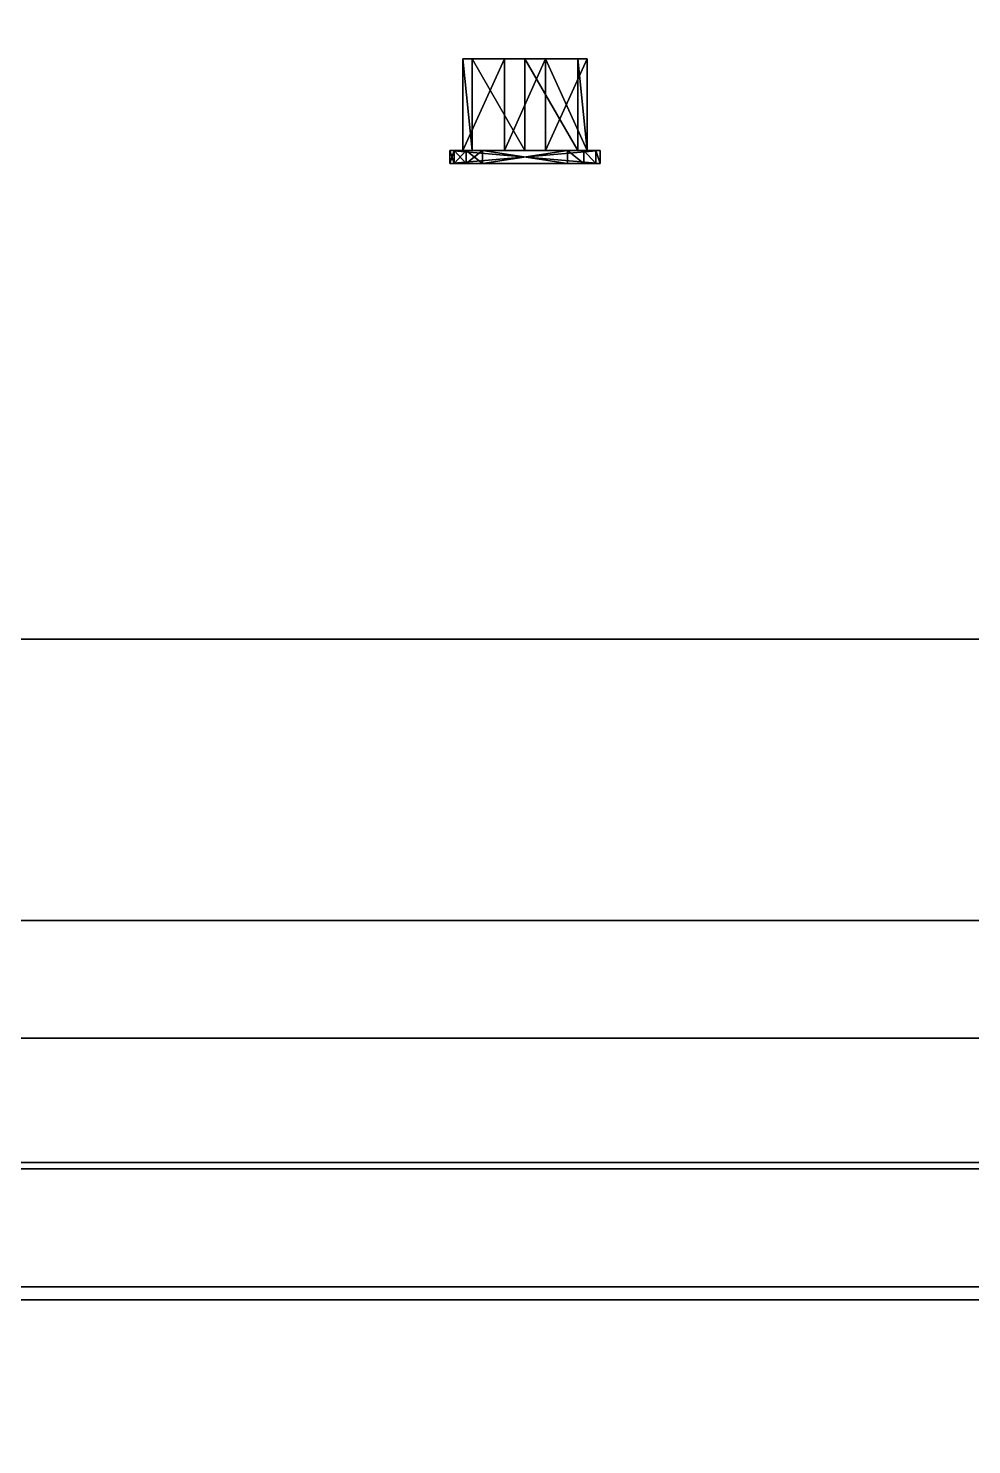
# Model space of a CAD drawing. Extents: x 0 to 2825, y -3457 to 0.
# Drawn here: x 2355.6 to 2499.8, y -2474.1 to -2257.7 of the extents above; entities that cross this region are included whole.
import ezdxf

# ---------------------------------------------------------------- set-up
doc = ezdxf.new("R2010")
doc.units = 0
for name, color, linetype in [('LAYER0', 7, 'CONTINUOUS'), ('LAYER1', 7, 'CONTINUOUS'), ('LAYER326', 7, 'CONTINUOUS'), ('LAYER330', 7, 'CONTINUOUS'), ('LAYER332', 7, 'CONTINUOUS'), ('LAYER334', 7, 'CONTINUOUS'), ('LAYER343', 7, 'CONTINUOUS'), ('LAYER348', 7, 'CONTINUOUS'), ('LAYER357', 7, 'CONTINUOUS'), ('LAYER36', 253, 'CONTINUOUS'), ('LAYER362', 7, 'CONTINUOUS'), ('LAYER371', 7, 'CONTINUOUS'), ('LAYER380', 253, 'CONTINUOUS'), ('LAYER383', 253, 'CONTINUOUS')]:
    doc.layers.add(name, color=color, linetype=linetype)

msp = doc.modelspace()

# ---------------------------------------------------------------- linework, layer by layer
at = {"layer": 'LAYER0', "invisible_edges": 1}
for points in [[(2825, 0), (0, -3457), (0, 0), (2825, 0)], [(2825, -3457, 5), (0, 0, 5), (0, -3457, 5), (2825, -3457, 5)], [(0, 0, 5), (2825, -3457, 5), (2825, 0, 5), (0, 0, 5)], [(0, -3457), (2825, 0), (2825, -3457), (0, -3457)]]:
    msp.add_3dface(points, dxfattribs=at)
at = {"layer": 'LAYER326', "invisible_edges": 1}
for points in [[(2627, -2132, 85), (2213, -2432, 85), (2213, -2132, 85), (2627, -2132, 85)], [(2213, -2432, 85), (2627, -2132, 85), (2627, -2432, 85), (2213, -2432, 85)], [(2627, -2432, 103), (2213, -2132, 103), (2213, -2432, 103), (2627, -2432, 103)], [(2213, -2132, 103), (2627, -2432, 103), (2627, -2132, 103), (2213, -2132, 103)], [(2627, -2432, 103), (2213, -2432, 85), (2627, -2432, 85), (2627, -2432, 103)], [(2213, -2432, 85), (2627, -2432, 103), (2213, -2432, 103), (2213, -2432, 85)]]:
    msp.add_3dface(points, dxfattribs=at)
at = {"layer": 'LAYER330', "invisible_edges": 1}
for points in [[(2213, -2394, 5), (2627, -2394, 85), (2627, -2394, 5), (2213, -2394, 5)], [(2627, -2394, 85), (2213, -2394, 5), (2213, -2394, 85), (2627, -2394, 85)], [(2213, -2412, 85), (2627, -2394, 85), (2213, -2394, 85), (2213, -2412, 85)], [(2627, -2394, 85), (2213, -2412, 85), (2627, -2412, 85), (2627, -2394, 85)], [(2627, -2412, 5), (2213, -2394, 5), (2627, -2394, 5), (2627, -2412, 5)], [(2213, -2394, 5), (2627, -2412, 5), (2213, -2412, 5), (2213, -2394, 5)], [(2213, -2412, 85), (2627, -2412, 5), (2627, -2412, 85), (2213, -2412, 85)], [(2627, -2412, 5), (2213, -2412, 85), (2213, -2412, 5), (2627, -2412, 5)]]:
    msp.add_3dface(points, dxfattribs=at)
at = {"layer": 'LAYER332', "invisible_edges": 1}
for points in [[(2627, -2351, 816.5), (2213, -2431, 816.5), (2213, -2351, 816.5), (2627, -2351, 816.5)], [(2213, -2431, 816.5), (2627, -2351, 816.5), (2627, -2431, 816.5), (2213, -2431, 816.5)], [(2213, -2351, 834.5), (2627, -2351, 816.5), (2213, -2351, 816.5), (2213, -2351, 834.5)], [(2627, -2351, 816.5), (2213, -2351, 834.5), (2627, -2351, 834.5), (2627, -2351, 816.5)], [(2627, -2431, 834.5), (2213, -2351, 834.5), (2213, -2431, 834.5), (2627, -2431, 834.5)], [(2213, -2351, 834.5), (2627, -2431, 834.5), (2627, -2351, 834.5), (2213, -2351, 834.5)], [(2627, -2431, 834.5), (2213, -2431, 816.5), (2627, -2431, 816.5), (2627, -2431, 834.5)], [(2213, -2431, 816.5), (2627, -2431, 834.5), (2213, -2431, 834.5), (2213, -2431, 816.5)]]:
    msp.add_3dface(points, dxfattribs=at)
at = {"layer": 'LAYER334', "invisible_edges": 1}
for points in [[(2213, -2156.6, 268), (2627, -2412, 268), (2627, -2156.6, 268), (2213, -2156.6, 268)], [(2627, -2412, 268), (2213, -2156.6, 268), (2213, -2412, 268), (2627, -2412, 268)], [(2213, -2412, 250), (2627, -2156.6, 250), (2627, -2412, 250), (2213, -2412, 250)], [(2627, -2156.6, 250), (2213, -2412, 250), (2213, -2156.6, 250), (2627, -2156.6, 250)], [(2213, -2412, 250), (2627, -2412, 268), (2213, -2412, 268), (2213, -2412, 250)], [(2627, -2412, 268), (2213, -2412, 250), (2627, -2412, 250), (2627, -2412, 268)]]:
    msp.add_3dface(points, dxfattribs=at)
at = {"layer": 'LAYER343'}
for points in [[(2421.982, -2262.3, 272.5686), (2431.5, -2262.3, 266), (2423.417, -2262.3, 263.613), (2421.982, -2262.3, 272.5686)], [(2431.5, -2262.3, 272.5), (2431.5, -2262.3, 266), (2421.982, -2262.3, 272.5686), (2431.5, -2262.3, 272.5)], [(2428.377, -2262.3, 279), (2431.5, -2262.3, 272.5), (2421.982, -2262.3, 272.5686), (2428.377, -2262.3, 279)], [(2423.417, -2276.3, 263.613), (2421.982, -2262.3, 272.5686), (2423.417, -2262.3, 263.613), (2423.417, -2276.3, 263.613)], [(2421.982, -2276.3, 272.5686), (2421.982, -2262.3, 272.5686), (2423.417, -2276.3, 263.613), (2421.982, -2276.3, 272.5686)], [(2421.982, -2276.3, 272.5686), (2428.377, -2262.3, 279), (2421.982, -2262.3, 272.5686), (2421.982, -2276.3, 272.5686)], [(2428.377, -2276.3, 279), (2428.377, -2262.3, 279), (2421.982, -2276.3, 272.5686), (2428.377, -2276.3, 279)], [(2421.982, -2276.3, 272.5686), (2428.377, -2262.3, 279), (2428.377, -2276.3, 279), (2421.982, -2276.3, 272.5686)], [(2421.982, -2262.3, 272.5686), (2428.377, -2262.3, 279), (2421.982, -2276.3, 272.5686), (2421.982, -2262.3, 272.5686)], [(2423.417, -2276.3, 263.613), (2421.982, -2262.3, 272.5686), (2421.982, -2276.3, 272.5686), (2423.417, -2276.3, 263.613)], [(2423.417, -2262.3, 263.613), (2421.982, -2262.3, 272.5686), (2423.417, -2276.3, 263.613), (2423.417, -2262.3, 263.613)], [(2421.982, -2262.3, 272.5686), (2423.417, -2262.3, 263.613), (2431.5, -2262.3, 272.5), (2421.982, -2262.3, 272.5686)], [(2431.5, -2262.3, 279), (2421.982, -2262.3, 272.5686), (2431.5, -2262.3, 272.5), (2431.5, -2262.3, 279)], [(2428.377, -2262.3, 279), (2421.982, -2262.3, 272.5686), (2431.5, -2262.3, 279), (2428.377, -2262.3, 279)], [(2423.417, -2262.3, 263.613), (2431.5, -2262.3, 266), (2431.5, -2262.3, 259.5), (2423.417, -2262.3, 263.613)], [(2431.5, -2276.3, 259.5), (2423.417, -2262.3, 263.613), (2431.5, -2262.3, 259.5), (2431.5, -2276.3, 259.5)], [(2423.417, -2276.3, 263.613), (2423.417, -2262.3, 263.613), (2431.5, -2276.3, 259.5), (2423.417, -2276.3, 263.613)], [(2431.5, -2276.3, 259.5), (2423.417, -2262.3, 263.613), (2423.417, -2276.3, 263.613), (2431.5, -2276.3, 259.5)], [(2431.5, -2262.3, 259.5), (2423.417, -2262.3, 263.613), (2431.5, -2276.3, 259.5), (2431.5, -2262.3, 259.5)], [(2423.417, -2262.3, 263.613), (2431.5, -2262.3, 259.5), (2431.5, -2262.3, 266), (2423.417, -2262.3, 263.613)], [(2431.5, -2262.3, 272.5), (2423.417, -2262.3, 263.613), (2431.5, -2262.3, 266), (2431.5, -2262.3, 272.5)], [(2434.623, -2262.3, 279), (2428.377, -2276.3, 279), (2434.623, -2276.3, 279), (2434.623, -2262.3, 279)], [(2428.377, -2262.3, 279), (2428.377, -2276.3, 279), (2434.623, -2262.3, 279), (2428.377, -2262.3, 279)], [(2431.5, -2262.3, 279), (2431.5, -2262.3, 272.5), (2428.377, -2262.3, 279), (2431.5, -2262.3, 279)], [(2428.377, -2276.3, 279), (2434.623, -2262.3, 279), (2434.623, -2276.3, 279), (2428.377, -2276.3, 279)], [(2428.377, -2262.3, 279), (2434.623, -2262.3, 279), (2428.377, -2276.3, 279), (2428.377, -2262.3, 279)], [(2431.5, -2262.3, 266), (2439.583, -2262.3, 263.613), (2431.5, -2262.3, 259.5), (2431.5, -2262.3, 266)], [(2431.5, -2262.3, 279), (2441.018, -2262.3, 272.5686), (2431.5, -2262.3, 272.5), (2431.5, -2262.3, 279)], [(2434.623, -2262.3, 279), (2441.018, -2262.3, 272.5686), (2431.5, -2262.3, 279), (2434.623, -2262.3, 279)], [(2431.5, -2262.3, 259.5), (2439.583, -2276.3, 263.613), (2431.5, -2276.3, 259.5), (2431.5, -2262.3, 259.5)], [(2439.583, -2262.3, 263.613), (2439.583, -2276.3, 263.613), (2431.5, -2262.3, 259.5), (2439.583, -2262.3, 263.613)], [(2431.5, -2262.3, 272.5), (2439.583, -2262.3, 263.613), (2431.5, -2262.3, 266), (2431.5, -2262.3, 272.5)], [(2441.018, -2262.3, 272.5686), (2439.583, -2262.3, 263.613), (2431.5, -2262.3, 272.5), (2441.018, -2262.3, 272.5686)], [(2439.583, -2276.3, 263.613), (2431.5, -2262.3, 259.5), (2431.5, -2276.3, 259.5), (2439.583, -2276.3, 263.613)], [(2439.583, -2262.3, 263.613), (2431.5, -2262.3, 259.5), (2439.583, -2276.3, 263.613), (2439.583, -2262.3, 263.613)], [(2439.583, -2262.3, 263.613), (2431.5, -2262.3, 259.5), (2431.5, -2262.3, 266), (2439.583, -2262.3, 263.613)], [(2431.5, -2262.3, 272.5), (2439.583, -2262.3, 263.613), (2431.5, -2262.3, 266), (2431.5, -2262.3, 272.5)], [(2441.018, -2262.3, 272.5686), (2439.583, -2262.3, 263.613), (2431.5, -2262.3, 272.5), (2441.018, -2262.3, 272.5686)], [(2431.5, -2262.3, 279), (2441.018, -2262.3, 272.5686), (2431.5, -2262.3, 272.5), (2431.5, -2262.3, 279)], [(2434.623, -2262.3, 279), (2441.018, -2262.3, 272.5686), (2431.5, -2262.3, 279), (2434.623, -2262.3, 279)], [(2441.018, -2276.3, 272.5686), (2434.623, -2262.3, 279), (2434.623, -2276.3, 279), (2441.018, -2276.3, 272.5686)], [(2441.018, -2262.3, 272.5686), (2434.623, -2262.3, 279), (2441.018, -2276.3, 272.5686), (2441.018, -2262.3, 272.5686)], [(2434.623, -2276.3, 279), (2441.018, -2262.3, 272.5686), (2441.018, -2276.3, 272.5686), (2434.623, -2276.3, 279)], [(2434.623, -2262.3, 279), (2441.018, -2262.3, 272.5686), (2434.623, -2276.3, 279), (2434.623, -2262.3, 279)], [(2439.583, -2262.3, 263.613), (2441.018, -2276.3, 272.5686), (2439.583, -2276.3, 263.613), (2439.583, -2262.3, 263.613)], [(2441.018, -2262.3, 272.5686), (2441.018, -2276.3, 272.5686), (2439.583, -2262.3, 263.613), (2441.018, -2262.3, 272.5686)], [(2441.018, -2276.3, 272.5686), (2439.583, -2262.3, 263.613), (2439.583, -2276.3, 263.613), (2441.018, -2276.3, 272.5686)], [(2441.018, -2262.3, 272.5686), (2439.583, -2262.3, 263.613), (2441.018, -2276.3, 272.5686), (2441.018, -2262.3, 272.5686)], [(2420, -2276.3, 279), (2443, -2276.3, 263), (2443, -2276.3, 279), (2420, -2276.3, 279)], [(2420, -2276.3, 263), (2443, -2276.3, 263), (2420, -2276.3, 279), (2420, -2276.3, 263)], [(2420, -2276.3, 263), (2420, -2278.29, 279), (2420, -2278.29, 263), (2420, -2276.3, 263)], [(2420, -2276.3, 279), (2420, -2278.29, 279), (2420, -2276.3, 263), (2420, -2276.3, 279)], [(2443, -2278.29, 279), (2420, -2276.3, 279), (2420, -2278.29, 279), (2443, -2278.29, 279)], [(2443, -2276.3, 279), (2420, -2276.3, 279), (2443, -2278.29, 279), (2443, -2276.3, 279)], [(2420, -2278.29, 279), (2420, -2276.3, 263), (2420, -2278.29, 263), (2420, -2278.29, 279)], [(2420, -2276.3, 279), (2420, -2276.3, 263), (2420, -2278.29, 279), (2420, -2276.3, 279)], [(2420.67, -2278.29, 260.5), (2420, -2276.3, 263), (2420.67, -2276.3, 260.5), (2420.67, -2278.29, 260.5)], [(2420, -2278.29, 263), (2420, -2276.3, 263), (2420.67, -2278.29, 260.5), (2420, -2278.29, 263)], [(2420, -2278.29, 279), (2443, -2276.3, 279), (2443, -2278.29, 279), (2420, -2278.29, 279)], [(2420, -2276.3, 279), (2443, -2276.3, 279), (2420, -2278.29, 279), (2420, -2276.3, 279)], [(2420, -2276.3, 263), (2443, -2276.3, 279), (2443, -2276.3, 263), (2420, -2276.3, 263)], [(2420, -2276.3, 279), (2443, -2276.3, 279), (2420, -2276.3, 263), (2420, -2276.3, 279)], [(2420, -2276.3, 263), (2443, -2276.3, 263), (2420.67, -2276.3, 260.5), (2420, -2276.3, 263)], [(2442.33, -2276.3, 260.5), (2420, -2276.3, 263), (2443, -2276.3, 263), (2442.33, -2276.3, 260.5)], [(2420.67, -2276.3, 260.5), (2420, -2276.3, 263), (2442.33, -2276.3, 260.5), (2420.67, -2276.3, 260.5)], [(2420, -2278.29, 263), (2420.67, -2276.3, 260.5), (2420.67, -2278.29, 260.5), (2420, -2278.29, 263)], [(2420, -2276.3, 263), (2420.67, -2276.3, 260.5), (2420, -2278.29, 263), (2420, -2276.3, 263)], [(2422.5, -2278.29, 258.6699), (2420.67, -2276.3, 260.5), (2422.5, -2276.3, 258.6699), (2422.5, -2278.29, 258.6699)], [(2420.67, -2278.29, 260.5), (2420.67, -2276.3, 260.5), (2422.5, -2278.29, 258.6699), (2420.67, -2278.29, 260.5)], [(2420.67, -2276.3, 260.5), (2443, -2276.3, 263), (2442.33, -2276.3, 260.5), (2420.67, -2276.3, 260.5)], [(2420.67, -2276.3, 260.5), (2442.33, -2276.3, 260.5), (2422.5, -2276.3, 258.6699), (2420.67, -2276.3, 260.5)], [(2440.5, -2276.3, 258.6699), (2420.67, -2276.3, 260.5), (2442.33, -2276.3, 260.5), (2440.5, -2276.3, 258.6699)], [(2422.5, -2276.3, 258.6699), (2420.67, -2276.3, 260.5), (2440.5, -2276.3, 258.6699), (2422.5, -2276.3, 258.6699)], [(2420.67, -2278.29, 260.5), (2422.5, -2276.3, 258.6699), (2422.5, -2278.29, 258.6699), (2420.67, -2278.29, 260.5)], [(2420.67, -2276.3, 260.5), (2422.5, -2276.3, 258.6699), (2420.67, -2278.29, 260.5), (2420.67, -2276.3, 260.5)], [(2425, -2278.29, 258), (2422.5, -2276.3, 258.6699), (2425, -2276.3, 258), (2425, -2278.29, 258)], [(2422.5, -2278.29, 258.6699), (2422.5, -2276.3, 258.6699), (2425, -2278.29, 258), (2422.5, -2278.29, 258.6699)], [(2422.5, -2276.3, 258.6699), (2442.33, -2276.3, 260.5), (2440.5, -2276.3, 258.6699), (2422.5, -2276.3, 258.6699)], [(2422.5, -2276.3, 258.6699), (2440.5, -2276.3, 258.6699), (2425, -2276.3, 258), (2422.5, -2276.3, 258.6699)], [(2438, -2276.3, 258), (2422.5, -2276.3, 258.6699), (2440.5, -2276.3, 258.6699), (2438, -2276.3, 258)], [(2425, -2276.3, 258), (2422.5, -2276.3, 258.6699), (2438, -2276.3, 258), (2425, -2276.3, 258)], [(2422.5, -2278.29, 258.6699), (2425, -2276.3, 258), (2425, -2278.29, 258), (2422.5, -2278.29, 258.6699)], [(2422.5, -2276.3, 258.6699), (2425, -2276.3, 258), (2422.5, -2278.29, 258.6699), (2422.5, -2276.3, 258.6699)], [(2425, -2276.3, 258), (2438, -2278.29, 258), (2438, -2276.3, 258), (2425, -2276.3, 258)], [(2425, -2278.29, 258), (2438, -2278.29, 258), (2425, -2276.3, 258), (2425, -2278.29, 258)], [(2425, -2278.29, 258), (2438, -2276.3, 258), (2438, -2278.29, 258), (2425, -2278.29, 258)], [(2425, -2276.3, 258), (2438, -2276.3, 258), (2425, -2278.29, 258), (2425, -2276.3, 258)], [(2425, -2276.3, 258), (2440.5, -2276.3, 258.6699), (2438, -2276.3, 258), (2425, -2276.3, 258)], [(2438, -2276.3, 258), (2440.5, -2278.29, 258.6699), (2438, -2278.29, 258), (2438, -2276.3, 258)], [(2440.5, -2276.3, 258.6699), (2440.5, -2278.29, 258.6699), (2438, -2276.3, 258), (2440.5, -2276.3, 258.6699)], [(2440.5, -2278.29, 258.6699), (2438, -2276.3, 258), (2438, -2278.29, 258), (2440.5, -2278.29, 258.6699)], [(2440.5, -2276.3, 258.6699), (2438, -2276.3, 258), (2440.5, -2278.29, 258.6699), (2440.5, -2276.3, 258.6699)], [(2440.5, -2276.3, 258.6699), (2442.33, -2278.29, 260.5), (2440.5, -2278.29, 258.6699), (2440.5, -2276.3, 258.6699)], [(2442.33, -2276.3, 260.5), (2442.33, -2278.29, 260.5), (2440.5, -2276.3, 258.6699), (2442.33, -2276.3, 260.5)], [(2442.33, -2278.29, 260.5), (2440.5, -2276.3, 258.6699), (2440.5, -2278.29, 258.6699), (2442.33, -2278.29, 260.5)], [(2442.33, -2276.3, 260.5), (2440.5, -2276.3, 258.6699), (2442.33, -2278.29, 260.5), (2442.33, -2276.3, 260.5)], [(2442.33, -2276.3, 260.5), (2443, -2278.29, 263), (2442.33, -2278.29, 260.5), (2442.33, -2276.3, 260.5)], [(2443, -2276.3, 263), (2443, -2278.29, 263), (2442.33, -2276.3, 260.5), (2443, -2276.3, 263)], [(2443, -2278.29, 263), (2442.33, -2276.3, 260.5), (2442.33, -2278.29, 260.5), (2443, -2278.29, 263)], [(2443, -2276.3, 263), (2442.33, -2276.3, 260.5), (2443, -2278.29, 263), (2443, -2276.3, 263)], [(2443, -2278.29, 263), (2443, -2276.3, 279), (2443, -2278.29, 279), (2443, -2278.29, 263)], [(2443, -2276.3, 263), (2443, -2276.3, 279), (2443, -2278.29, 263), (2443, -2276.3, 263)], [(2443, -2276.3, 279), (2443, -2278.29, 263), (2443, -2276.3, 263), (2443, -2276.3, 279)], [(2443, -2278.29, 279), (2443, -2278.29, 263), (2443, -2276.3, 279), (2443, -2278.29, 279)], [(2420, -2278.29, 279), (2443, -2278.29, 263), (2443, -2278.29, 279), (2420, -2278.29, 279)], [(2420, -2278.29, 263), (2443, -2278.29, 263), (2420, -2278.29, 279), (2420, -2278.29, 263)], [(2443, -2278.29, 263), (2420, -2278.29, 279), (2420, -2278.29, 263), (2443, -2278.29, 263)], [(2443, -2278.29, 279), (2420, -2278.29, 279), (2443, -2278.29, 263), (2443, -2278.29, 279)], [(2420, -2278.29, 263), (2420.67, -2278.29, 260.5), (2443, -2278.29, 263), (2420, -2278.29, 263)], [(2442.33, -2278.29, 260.5), (2420, -2278.29, 263), (2443, -2278.29, 263), (2442.33, -2278.29, 260.5)], [(2420.67, -2278.29, 260.5), (2420, -2278.29, 263), (2442.33, -2278.29, 260.5), (2420.67, -2278.29, 260.5)], [(2443, -2278.29, 263), (2420.67, -2278.29, 260.5), (2442.33, -2278.29, 260.5), (2443, -2278.29, 263)], [(2440.5, -2278.29, 258.6699), (2420.67, -2278.29, 260.5), (2422.5, -2278.29, 258.6699), (2440.5, -2278.29, 258.6699)], [(2442.33, -2278.29, 260.5), (2420.67, -2278.29, 260.5), (2440.5, -2278.29, 258.6699), (2442.33, -2278.29, 260.5)], [(2440.5, -2278.29, 258.6699), (2420.67, -2278.29, 260.5), (2442.33, -2278.29, 260.5), (2440.5, -2278.29, 258.6699)], [(2422.5, -2278.29, 258.6699), (2420.67, -2278.29, 260.5), (2440.5, -2278.29, 258.6699), (2422.5, -2278.29, 258.6699)], [(2438, -2278.29, 258), (2422.5, -2278.29, 258.6699), (2425, -2278.29, 258), (2438, -2278.29, 258)], [(2440.5, -2278.29, 258.6699), (2422.5, -2278.29, 258.6699), (2438, -2278.29, 258), (2440.5, -2278.29, 258.6699)], [(2438, -2278.29, 258), (2422.5, -2278.29, 258.6699), (2440.5, -2278.29, 258.6699), (2438, -2278.29, 258)], [(2425, -2278.29, 258), (2422.5, -2278.29, 258.6699), (2438, -2278.29, 258), (2425, -2278.29, 258)], [(2434.42, -2278.3, 268.0916), (2428.58, -2278.3, 279), (2428.58, -2278.3, 268.0916), (2434.42, -2278.3, 268.0916)], [(2434.42, -2278.3, 279), (2428.58, -2278.3, 279), (2434.42, -2278.3, 268.0916), (2434.42, -2278.3, 279)]]:
    msp.add_3dface(points, dxfattribs=at)
at = {"layer": 'LAYER348', "invisible_edges": 1}
for points in [[(2213, -2156.6, 451), (2627, -2412, 451), (2627, -2156.6, 451), (2213, -2156.6, 451)], [(2627, -2412, 451), (2213, -2156.6, 451), (2213, -2412, 451), (2627, -2412, 451)], [(2213, -2412, 433), (2627, -2156.6, 433), (2627, -2412, 433), (2213, -2412, 433)], [(2627, -2156.6, 433), (2213, -2412, 433), (2213, -2156.6, 433), (2627, -2156.6, 433)], [(2213, -2412, 433), (2627, -2412, 451), (2213, -2412, 451), (2213, -2412, 433)], [(2627, -2412, 451), (2213, -2412, 433), (2627, -2412, 433), (2627, -2412, 451)]]:
    msp.add_3dface(points, dxfattribs=at)
at = {"layer": 'LAYER357'}
for points in [[(2421.982, -2262.3, 455.5686), (2431.5, -2262.3, 449), (2423.417, -2262.3, 446.613), (2421.982, -2262.3, 455.5686)], [(2431.5, -2262.3, 455.5), (2431.5, -2262.3, 449), (2421.982, -2262.3, 455.5686), (2431.5, -2262.3, 455.5)], [(2428.377, -2262.3, 462), (2431.5, -2262.3, 455.5), (2421.982, -2262.3, 455.5686), (2428.377, -2262.3, 462)], [(2423.417, -2276.3, 446.613), (2421.982, -2262.3, 455.5686), (2423.417, -2262.3, 446.613), (2423.417, -2276.3, 446.613)], [(2421.982, -2276.3, 455.5686), (2421.982, -2262.3, 455.5686), (2423.417, -2276.3, 446.613), (2421.982, -2276.3, 455.5686)], [(2421.982, -2276.3, 455.5686), (2428.377, -2262.3, 462), (2421.982, -2262.3, 455.5686), (2421.982, -2276.3, 455.5686)], [(2428.377, -2276.3, 462), (2428.377, -2262.3, 462), (2421.982, -2276.3, 455.5686), (2428.377, -2276.3, 462)], [(2421.982, -2276.3, 455.5686), (2428.377, -2262.3, 462), (2428.377, -2276.3, 462), (2421.982, -2276.3, 455.5686)], [(2421.982, -2262.3, 455.5686), (2428.377, -2262.3, 462), (2421.982, -2276.3, 455.5686), (2421.982, -2262.3, 455.5686)], [(2423.417, -2276.3, 446.613), (2421.982, -2262.3, 455.5686), (2421.982, -2276.3, 455.5686), (2423.417, -2276.3, 446.613)], [(2423.417, -2262.3, 446.613), (2421.982, -2262.3, 455.5686), (2423.417, -2276.3, 446.613), (2423.417, -2262.3, 446.613)], [(2421.982, -2262.3, 455.5686), (2423.417, -2262.3, 446.613), (2431.5, -2262.3, 455.5), (2421.982, -2262.3, 455.5686)], [(2431.5, -2262.3, 462), (2421.982, -2262.3, 455.5686), (2431.5, -2262.3, 455.5), (2431.5, -2262.3, 462)], [(2428.377, -2262.3, 462), (2421.982, -2262.3, 455.5686), (2431.5, -2262.3, 462), (2428.377, -2262.3, 462)], [(2423.417, -2262.3, 446.613), (2431.5, -2262.3, 449), (2431.5, -2262.3, 442.5), (2423.417, -2262.3, 446.613)], [(2431.5, -2276.3, 442.5), (2423.417, -2262.3, 446.613), (2431.5, -2262.3, 442.5), (2431.5, -2276.3, 442.5)], [(2423.417, -2276.3, 446.613), (2423.417, -2262.3, 446.613), (2431.5, -2276.3, 442.5), (2423.417, -2276.3, 446.613)], [(2431.5, -2276.3, 442.5), (2423.417, -2262.3, 446.613), (2423.417, -2276.3, 446.613), (2431.5, -2276.3, 442.5)], [(2431.5, -2262.3, 442.5), (2423.417, -2262.3, 446.613), (2431.5, -2276.3, 442.5), (2431.5, -2262.3, 442.5)], [(2423.417, -2262.3, 446.613), (2431.5, -2262.3, 442.5), (2431.5, -2262.3, 449), (2423.417, -2262.3, 446.613)], [(2431.5, -2262.3, 455.5), (2423.417, -2262.3, 446.613), (2431.5, -2262.3, 449), (2431.5, -2262.3, 455.5)], [(2434.623, -2262.3, 462), (2428.377, -2276.3, 462), (2434.623, -2276.3, 462), (2434.623, -2262.3, 462)], [(2428.377, -2262.3, 462), (2428.377, -2276.3, 462), (2434.623, -2262.3, 462), (2428.377, -2262.3, 462)], [(2431.5, -2262.3, 462), (2431.5, -2262.3, 455.5), (2428.377, -2262.3, 462), (2431.5, -2262.3, 462)], [(2428.377, -2276.3, 462), (2434.623, -2262.3, 462), (2434.623, -2276.3, 462), (2428.377, -2276.3, 462)], [(2428.377, -2262.3, 462), (2434.623, -2262.3, 462), (2428.377, -2276.3, 462), (2428.377, -2262.3, 462)], [(2431.5, -2262.3, 449), (2439.583, -2262.3, 446.613), (2431.5, -2262.3, 442.5), (2431.5, -2262.3, 449)], [(2431.5, -2262.3, 462), (2441.018, -2262.3, 455.5686), (2431.5, -2262.3, 455.5), (2431.5, -2262.3, 462)], [(2434.623, -2262.3, 462), (2441.018, -2262.3, 455.5686), (2431.5, -2262.3, 462), (2434.623, -2262.3, 462)], [(2431.5, -2262.3, 442.5), (2439.583, -2276.3, 446.613), (2431.5, -2276.3, 442.5), (2431.5, -2262.3, 442.5)], [(2439.583, -2262.3, 446.613), (2439.583, -2276.3, 446.613), (2431.5, -2262.3, 442.5), (2439.583, -2262.3, 446.613)], [(2431.5, -2262.3, 455.5), (2439.583, -2262.3, 446.613), (2431.5, -2262.3, 449), (2431.5, -2262.3, 455.5)], [(2441.018, -2262.3, 455.5686), (2439.583, -2262.3, 446.613), (2431.5, -2262.3, 455.5), (2441.018, -2262.3, 455.5686)], [(2439.583, -2276.3, 446.613), (2431.5, -2262.3, 442.5), (2431.5, -2276.3, 442.5), (2439.583, -2276.3, 446.613)], [(2439.583, -2262.3, 446.613), (2431.5, -2262.3, 442.5), (2439.583, -2276.3, 446.613), (2439.583, -2262.3, 446.613)], [(2439.583, -2262.3, 446.613), (2431.5, -2262.3, 442.5), (2431.5, -2262.3, 449), (2439.583, -2262.3, 446.613)], [(2431.5, -2262.3, 455.5), (2439.583, -2262.3, 446.613), (2431.5, -2262.3, 449), (2431.5, -2262.3, 455.5)], [(2441.018, -2262.3, 455.5686), (2439.583, -2262.3, 446.613), (2431.5, -2262.3, 455.5), (2441.018, -2262.3, 455.5686)], [(2431.5, -2262.3, 462), (2441.018, -2262.3, 455.5686), (2431.5, -2262.3, 455.5), (2431.5, -2262.3, 462)], [(2434.623, -2262.3, 462), (2441.018, -2262.3, 455.5686), (2431.5, -2262.3, 462), (2434.623, -2262.3, 462)], [(2441.018, -2276.3, 455.5686), (2434.623, -2262.3, 462), (2434.623, -2276.3, 462), (2441.018, -2276.3, 455.5686)], [(2441.018, -2262.3, 455.5686), (2434.623, -2262.3, 462), (2441.018, -2276.3, 455.5686), (2441.018, -2262.3, 455.5686)], [(2434.623, -2276.3, 462), (2441.018, -2262.3, 455.5686), (2441.018, -2276.3, 455.5686), (2434.623, -2276.3, 462)], [(2434.623, -2262.3, 462), (2441.018, -2262.3, 455.5686), (2434.623, -2276.3, 462), (2434.623, -2262.3, 462)], [(2439.583, -2262.3, 446.613), (2441.018, -2276.3, 455.5686), (2439.583, -2276.3, 446.613), (2439.583, -2262.3, 446.613)], [(2441.018, -2262.3, 455.5686), (2441.018, -2276.3, 455.5686), (2439.583, -2262.3, 446.613), (2441.018, -2262.3, 455.5686)], [(2441.018, -2276.3, 455.5686), (2439.583, -2262.3, 446.613), (2439.583, -2276.3, 446.613), (2441.018, -2276.3, 455.5686)], [(2441.018, -2262.3, 455.5686), (2439.583, -2262.3, 446.613), (2441.018, -2276.3, 455.5686), (2441.018, -2262.3, 455.5686)], [(2420, -2276.3, 462), (2443, -2276.3, 446), (2443, -2276.3, 462), (2420, -2276.3, 462)], [(2420, -2276.3, 446), (2443, -2276.3, 446), (2420, -2276.3, 462), (2420, -2276.3, 446)], [(2420, -2276.3, 446), (2420, -2278.29, 462), (2420, -2278.29, 446), (2420, -2276.3, 446)], [(2420, -2276.3, 462), (2420, -2278.29, 462), (2420, -2276.3, 446), (2420, -2276.3, 462)], [(2443, -2278.29, 462), (2420, -2276.3, 462), (2420, -2278.29, 462), (2443, -2278.29, 462)], [(2443, -2276.3, 462), (2420, -2276.3, 462), (2443, -2278.29, 462), (2443, -2276.3, 462)], [(2420, -2278.29, 462), (2420, -2276.3, 446), (2420, -2278.29, 446), (2420, -2278.29, 462)], [(2420, -2276.3, 462), (2420, -2276.3, 446), (2420, -2278.29, 462), (2420, -2276.3, 462)], [(2420.67, -2278.29, 443.5), (2420, -2276.3, 446), (2420.67, -2276.3, 443.5), (2420.67, -2278.29, 443.5)], [(2420, -2278.29, 446), (2420, -2276.3, 446), (2420.67, -2278.29, 443.5), (2420, -2278.29, 446)], [(2420, -2278.29, 462), (2443, -2276.3, 462), (2443, -2278.29, 462), (2420, -2278.29, 462)], [(2420, -2276.3, 462), (2443, -2276.3, 462), (2420, -2278.29, 462), (2420, -2276.3, 462)], [(2420, -2276.3, 446), (2443, -2276.3, 462), (2443, -2276.3, 446), (2420, -2276.3, 446)], [(2420, -2276.3, 462), (2443, -2276.3, 462), (2420, -2276.3, 446), (2420, -2276.3, 462)], [(2420, -2276.3, 446), (2443, -2276.3, 446), (2420.67, -2276.3, 443.5), (2420, -2276.3, 446)], [(2442.33, -2276.3, 443.5), (2420, -2276.3, 446), (2443, -2276.3, 446), (2442.33, -2276.3, 443.5)], [(2420.67, -2276.3, 443.5), (2420, -2276.3, 446), (2442.33, -2276.3, 443.5), (2420.67, -2276.3, 443.5)], [(2420, -2278.29, 446), (2420.67, -2276.3, 443.5), (2420.67, -2278.29, 443.5), (2420, -2278.29, 446)], [(2420, -2276.3, 446), (2420.67, -2276.3, 443.5), (2420, -2278.29, 446), (2420, -2276.3, 446)], [(2422.5, -2278.29, 441.6699), (2420.67, -2276.3, 443.5), (2422.5, -2276.3, 441.6699), (2422.5, -2278.29, 441.6699)], [(2420.67, -2278.29, 443.5), (2420.67, -2276.3, 443.5), (2422.5, -2278.29, 441.6699), (2420.67, -2278.29, 443.5)], [(2420.67, -2276.3, 443.5), (2443, -2276.3, 446), (2442.33, -2276.3, 443.5), (2420.67, -2276.3, 443.5)], [(2420.67, -2276.3, 443.5), (2442.33, -2276.3, 443.5), (2422.5, -2276.3, 441.6699), (2420.67, -2276.3, 443.5)], [(2440.5, -2276.3, 441.6699), (2420.67, -2276.3, 443.5), (2442.33, -2276.3, 443.5), (2440.5, -2276.3, 441.6699)], [(2422.5, -2276.3, 441.6699), (2420.67, -2276.3, 443.5), (2440.5, -2276.3, 441.6699), (2422.5, -2276.3, 441.6699)], [(2420.67, -2278.29, 443.5), (2422.5, -2276.3, 441.6699), (2422.5, -2278.29, 441.6699), (2420.67, -2278.29, 443.5)], [(2420.67, -2276.3, 443.5), (2422.5, -2276.3, 441.6699), (2420.67, -2278.29, 443.5), (2420.67, -2276.3, 443.5)], [(2425, -2278.29, 441), (2422.5, -2276.3, 441.6699), (2425, -2276.3, 441), (2425, -2278.29, 441)], [(2422.5, -2278.29, 441.6699), (2422.5, -2276.3, 441.6699), (2425, -2278.29, 441), (2422.5, -2278.29, 441.6699)], [(2422.5, -2276.3, 441.6699), (2442.33, -2276.3, 443.5), (2440.5, -2276.3, 441.6699), (2422.5, -2276.3, 441.6699)], [(2422.5, -2276.3, 441.6699), (2440.5, -2276.3, 441.6699), (2425, -2276.3, 441), (2422.5, -2276.3, 441.6699)], [(2438, -2276.3, 441), (2422.5, -2276.3, 441.6699), (2440.5, -2276.3, 441.6699), (2438, -2276.3, 441)], [(2425, -2276.3, 441), (2422.5, -2276.3, 441.6699), (2438, -2276.3, 441), (2425, -2276.3, 441)], [(2422.5, -2278.29, 441.6699), (2425, -2276.3, 441), (2425, -2278.29, 441), (2422.5, -2278.29, 441.6699)], [(2422.5, -2276.3, 441.6699), (2425, -2276.3, 441), (2422.5, -2278.29, 441.6699), (2422.5, -2276.3, 441.6699)], [(2425, -2276.3, 441), (2438, -2278.29, 441), (2438, -2276.3, 441), (2425, -2276.3, 441)], [(2425, -2278.29, 441), (2438, -2278.29, 441), (2425, -2276.3, 441), (2425, -2278.29, 441)], [(2425, -2278.29, 441), (2438, -2276.3, 441), (2438, -2278.29, 441), (2425, -2278.29, 441)], [(2425, -2276.3, 441), (2438, -2276.3, 441), (2425, -2278.29, 441), (2425, -2276.3, 441)], [(2425, -2276.3, 441), (2440.5, -2276.3, 441.6699), (2438, -2276.3, 441), (2425, -2276.3, 441)], [(2438, -2276.3, 441), (2440.5, -2278.29, 441.6699), (2438, -2278.29, 441), (2438, -2276.3, 441)], [(2440.5, -2276.3, 441.6699), (2440.5, -2278.29, 441.6699), (2438, -2276.3, 441), (2440.5, -2276.3, 441.6699)], [(2440.5, -2278.29, 441.6699), (2438, -2276.3, 441), (2438, -2278.29, 441), (2440.5, -2278.29, 441.6699)], [(2440.5, -2276.3, 441.6699), (2438, -2276.3, 441), (2440.5, -2278.29, 441.6699), (2440.5, -2276.3, 441.6699)], [(2440.5, -2276.3, 441.6699), (2442.33, -2278.29, 443.5), (2440.5, -2278.29, 441.6699), (2440.5, -2276.3, 441.6699)], [(2442.33, -2276.3, 443.5), (2442.33, -2278.29, 443.5), (2440.5, -2276.3, 441.6699), (2442.33, -2276.3, 443.5)], [(2442.33, -2278.29, 443.5), (2440.5, -2276.3, 441.6699), (2440.5, -2278.29, 441.6699), (2442.33, -2278.29, 443.5)], [(2442.33, -2276.3, 443.5), (2440.5, -2276.3, 441.6699), (2442.33, -2278.29, 443.5), (2442.33, -2276.3, 443.5)], [(2442.33, -2276.3, 443.5), (2443, -2278.29, 446), (2442.33, -2278.29, 443.5), (2442.33, -2276.3, 443.5)], [(2443, -2276.3, 446), (2443, -2278.29, 446), (2442.33, -2276.3, 443.5), (2443, -2276.3, 446)], [(2443, -2278.29, 446), (2442.33, -2276.3, 443.5), (2442.33, -2278.29, 443.5), (2443, -2278.29, 446)], [(2443, -2276.3, 446), (2442.33, -2276.3, 443.5), (2443, -2278.29, 446), (2443, -2276.3, 446)], [(2443, -2278.29, 446), (2443, -2276.3, 462), (2443, -2278.29, 462), (2443, -2278.29, 446)], [(2443, -2276.3, 446), (2443, -2276.3, 462), (2443, -2278.29, 446), (2443, -2276.3, 446)], [(2443, -2276.3, 462), (2443, -2278.29, 446), (2443, -2276.3, 446), (2443, -2276.3, 462)], [(2443, -2278.29, 462), (2443, -2278.29, 446), (2443, -2276.3, 462), (2443, -2278.29, 462)], [(2420, -2278.29, 462), (2443, -2278.29, 446), (2443, -2278.29, 462), (2420, -2278.29, 462)], [(2420, -2278.29, 446), (2443, -2278.29, 446), (2420, -2278.29, 462), (2420, -2278.29, 446)], [(2443, -2278.29, 446), (2420, -2278.29, 462), (2420, -2278.29, 446), (2443, -2278.29, 446)], [(2443, -2278.29, 462), (2420, -2278.29, 462), (2443, -2278.29, 446), (2443, -2278.29, 462)], [(2420, -2278.29, 446), (2420.67, -2278.29, 443.5), (2443, -2278.29, 446), (2420, -2278.29, 446)], [(2442.33, -2278.29, 443.5), (2420, -2278.29, 446), (2443, -2278.29, 446), (2442.33, -2278.29, 443.5)], [(2420.67, -2278.29, 443.5), (2420, -2278.29, 446), (2442.33, -2278.29, 443.5), (2420.67, -2278.29, 443.5)], [(2443, -2278.29, 446), (2420.67, -2278.29, 443.5), (2442.33, -2278.29, 443.5), (2443, -2278.29, 446)], [(2440.5, -2278.29, 441.6699), (2420.67, -2278.29, 443.5), (2422.5, -2278.29, 441.6699), (2440.5, -2278.29, 441.6699)], [(2442.33, -2278.29, 443.5), (2420.67, -2278.29, 443.5), (2440.5, -2278.29, 441.6699), (2442.33, -2278.29, 443.5)], [(2440.5, -2278.29, 441.6699), (2420.67, -2278.29, 443.5), (2442.33, -2278.29, 443.5), (2440.5, -2278.29, 441.6699)], [(2422.5, -2278.29, 441.6699), (2420.67, -2278.29, 443.5), (2440.5, -2278.29, 441.6699), (2422.5, -2278.29, 441.6699)], [(2438, -2278.29, 441), (2422.5, -2278.29, 441.6699), (2425, -2278.29, 441), (2438, -2278.29, 441)], [(2440.5, -2278.29, 441.6699), (2422.5, -2278.29, 441.6699), (2438, -2278.29, 441), (2440.5, -2278.29, 441.6699)], [(2438, -2278.29, 441), (2422.5, -2278.29, 441.6699), (2440.5, -2278.29, 441.6699), (2438, -2278.29, 441)], [(2425, -2278.29, 441), (2422.5, -2278.29, 441.6699), (2438, -2278.29, 441), (2425, -2278.29, 441)], [(2434.42, -2278.3, 451.0916), (2428.58, -2278.3, 462), (2428.58, -2278.3, 451.0916), (2434.42, -2278.3, 451.0916)], [(2434.42, -2278.3, 462), (2428.58, -2278.3, 462), (2434.42, -2278.3, 451.0916), (2434.42, -2278.3, 462)]]:
    msp.add_3dface(points, dxfattribs=at)
at = {"layer": 'LAYER36', "invisible_edges": 1}
for points in [[(2675, -2452, 835), (2175, -150, 835), (2675, -150, 835), (2675, -2452, 835)], [(2175, -150, 835), (2675, -2452, 835), (2175, -2452, 835), (2175, -150, 835)], [(2175, -2452, 853), (2675, -150, 853), (2175, -150, 853), (2175, -2452, 853)], [(2675, -150, 853), (2175, -2452, 853), (2675, -2452, 853), (2675, -150, 853)], [(2675, -2452, 835), (2175, -2452, 853), (2175, -2452, 835), (2675, -2452, 835)], [(2175, -2452, 853), (2675, -2452, 835), (2675, -2452, 853), (2175, -2452, 853)]]:
    msp.add_3dface(points, dxfattribs=at)
at = {"layer": 'LAYER362', "invisible_edges": 1}
for points in [[(2213, -2156.6, 634), (2627, -2412, 634), (2627, -2156.6, 634), (2213, -2156.6, 634)], [(2627, -2412, 634), (2213, -2156.6, 634), (2213, -2412, 634), (2627, -2412, 634)], [(2213, -2412, 616), (2627, -2156.6, 616), (2627, -2412, 616), (2213, -2412, 616)], [(2627, -2156.6, 616), (2213, -2412, 616), (2213, -2156.6, 616), (2627, -2156.6, 616)], [(2213, -2412, 616), (2627, -2412, 634), (2213, -2412, 634), (2213, -2412, 616)], [(2627, -2412, 634), (2213, -2412, 616), (2627, -2412, 616), (2627, -2412, 634)]]:
    msp.add_3dface(points, dxfattribs=at)
at = {"layer": 'LAYER371'}
for points in [[(2421.982, -2262.3, 638.5686), (2431.5, -2262.3, 632), (2423.417, -2262.3, 629.613), (2421.982, -2262.3, 638.5686)], [(2431.5, -2262.3, 638.5), (2431.5, -2262.3, 632), (2421.982, -2262.3, 638.5686), (2431.5, -2262.3, 638.5)], [(2428.377, -2262.3, 645), (2431.5, -2262.3, 638.5), (2421.982, -2262.3, 638.5686), (2428.377, -2262.3, 645)], [(2423.417, -2276.3, 629.613), (2421.982, -2262.3, 638.5686), (2423.417, -2262.3, 629.613), (2423.417, -2276.3, 629.613)], [(2421.982, -2276.3, 638.5686), (2421.982, -2262.3, 638.5686), (2423.417, -2276.3, 629.613), (2421.982, -2276.3, 638.5686)], [(2421.982, -2276.3, 638.5686), (2428.377, -2262.3, 645), (2421.982, -2262.3, 638.5686), (2421.982, -2276.3, 638.5686)], [(2428.377, -2276.3, 645), (2428.377, -2262.3, 645), (2421.982, -2276.3, 638.5686), (2428.377, -2276.3, 645)], [(2421.982, -2276.3, 638.5686), (2428.377, -2262.3, 645), (2428.377, -2276.3, 645), (2421.982, -2276.3, 638.5686)], [(2421.982, -2262.3, 638.5686), (2428.377, -2262.3, 645), (2421.982, -2276.3, 638.5686), (2421.982, -2262.3, 638.5686)], [(2423.417, -2276.3, 629.613), (2421.982, -2262.3, 638.5686), (2421.982, -2276.3, 638.5686), (2423.417, -2276.3, 629.613)], [(2423.417, -2262.3, 629.613), (2421.982, -2262.3, 638.5686), (2423.417, -2276.3, 629.613), (2423.417, -2262.3, 629.613)], [(2421.982, -2262.3, 638.5686), (2423.417, -2262.3, 629.613), (2431.5, -2262.3, 638.5), (2421.982, -2262.3, 638.5686)], [(2431.5, -2262.3, 645), (2421.982, -2262.3, 638.5686), (2431.5, -2262.3, 638.5), (2431.5, -2262.3, 645)], [(2428.377, -2262.3, 645), (2421.982, -2262.3, 638.5686), (2431.5, -2262.3, 645), (2428.377, -2262.3, 645)], [(2423.417, -2262.3, 629.613), (2431.5, -2262.3, 632), (2431.5, -2262.3, 625.5), (2423.417, -2262.3, 629.613)], [(2431.5, -2276.3, 625.5), (2423.417, -2262.3, 629.613), (2431.5, -2262.3, 625.5), (2431.5, -2276.3, 625.5)], [(2423.417, -2276.3, 629.613), (2423.417, -2262.3, 629.613), (2431.5, -2276.3, 625.5), (2423.417, -2276.3, 629.613)], [(2431.5, -2276.3, 625.5), (2423.417, -2262.3, 629.613), (2423.417, -2276.3, 629.613), (2431.5, -2276.3, 625.5)], [(2431.5, -2262.3, 625.5), (2423.417, -2262.3, 629.613), (2431.5, -2276.3, 625.5), (2431.5, -2262.3, 625.5)], [(2423.417, -2262.3, 629.613), (2431.5, -2262.3, 625.5), (2431.5, -2262.3, 632), (2423.417, -2262.3, 629.613)], [(2431.5, -2262.3, 638.5), (2423.417, -2262.3, 629.613), (2431.5, -2262.3, 632), (2431.5, -2262.3, 638.5)], [(2434.623, -2262.3, 645), (2428.377, -2276.3, 645), (2434.623, -2276.3, 645), (2434.623, -2262.3, 645)], [(2428.377, -2262.3, 645), (2428.377, -2276.3, 645), (2434.623, -2262.3, 645), (2428.377, -2262.3, 645)], [(2431.5, -2262.3, 645), (2431.5, -2262.3, 638.5), (2428.377, -2262.3, 645), (2431.5, -2262.3, 645)], [(2428.377, -2276.3, 645), (2434.623, -2262.3, 645), (2434.623, -2276.3, 645), (2428.377, -2276.3, 645)], [(2428.377, -2262.3, 645), (2434.623, -2262.3, 645), (2428.377, -2276.3, 645), (2428.377, -2262.3, 645)], [(2431.5, -2262.3, 632), (2439.583, -2262.3, 629.613), (2431.5, -2262.3, 625.5), (2431.5, -2262.3, 632)], [(2431.5, -2262.3, 645), (2441.018, -2262.3, 638.5686), (2431.5, -2262.3, 638.5), (2431.5, -2262.3, 645)], [(2434.623, -2262.3, 645), (2441.018, -2262.3, 638.5686), (2431.5, -2262.3, 645), (2434.623, -2262.3, 645)], [(2431.5, -2262.3, 625.5), (2439.583, -2276.3, 629.613), (2431.5, -2276.3, 625.5), (2431.5, -2262.3, 625.5)], [(2439.583, -2262.3, 629.613), (2439.583, -2276.3, 629.613), (2431.5, -2262.3, 625.5), (2439.583, -2262.3, 629.613)], [(2431.5, -2262.3, 638.5), (2439.583, -2262.3, 629.613), (2431.5, -2262.3, 632), (2431.5, -2262.3, 638.5)], [(2441.018, -2262.3, 638.5686), (2439.583, -2262.3, 629.613), (2431.5, -2262.3, 638.5), (2441.018, -2262.3, 638.5686)], [(2439.583, -2276.3, 629.613), (2431.5, -2262.3, 625.5), (2431.5, -2276.3, 625.5), (2439.583, -2276.3, 629.613)], [(2439.583, -2262.3, 629.613), (2431.5, -2262.3, 625.5), (2439.583, -2276.3, 629.613), (2439.583, -2262.3, 629.613)], [(2439.583, -2262.3, 629.613), (2431.5, -2262.3, 625.5), (2431.5, -2262.3, 632), (2439.583, -2262.3, 629.613)], [(2431.5, -2262.3, 638.5), (2439.583, -2262.3, 629.613), (2431.5, -2262.3, 632), (2431.5, -2262.3, 638.5)], [(2441.018, -2262.3, 638.5686), (2439.583, -2262.3, 629.613), (2431.5, -2262.3, 638.5), (2441.018, -2262.3, 638.5686)], [(2431.5, -2262.3, 645), (2441.018, -2262.3, 638.5686), (2431.5, -2262.3, 638.5), (2431.5, -2262.3, 645)], [(2434.623, -2262.3, 645), (2441.018, -2262.3, 638.5686), (2431.5, -2262.3, 645), (2434.623, -2262.3, 645)], [(2441.018, -2276.3, 638.5686), (2434.623, -2262.3, 645), (2434.623, -2276.3, 645), (2441.018, -2276.3, 638.5686)], [(2441.018, -2262.3, 638.5686), (2434.623, -2262.3, 645), (2441.018, -2276.3, 638.5686), (2441.018, -2262.3, 638.5686)], [(2434.623, -2276.3, 645), (2441.018, -2262.3, 638.5686), (2441.018, -2276.3, 638.5686), (2434.623, -2276.3, 645)], [(2434.623, -2262.3, 645), (2441.018, -2262.3, 638.5686), (2434.623, -2276.3, 645), (2434.623, -2262.3, 645)], [(2439.583, -2262.3, 629.613), (2441.018, -2276.3, 638.5686), (2439.583, -2276.3, 629.613), (2439.583, -2262.3, 629.613)], [(2441.018, -2262.3, 638.5686), (2441.018, -2276.3, 638.5686), (2439.583, -2262.3, 629.613), (2441.018, -2262.3, 638.5686)], [(2441.018, -2276.3, 638.5686), (2439.583, -2262.3, 629.613), (2439.583, -2276.3, 629.613), (2441.018, -2276.3, 638.5686)], [(2441.018, -2262.3, 638.5686), (2439.583, -2262.3, 629.613), (2441.018, -2276.3, 638.5686), (2441.018, -2262.3, 638.5686)], [(2420, -2276.3, 645), (2443, -2276.3, 629), (2443, -2276.3, 645), (2420, -2276.3, 645)], [(2420, -2276.3, 629), (2443, -2276.3, 629), (2420, -2276.3, 645), (2420, -2276.3, 629)], [(2420, -2276.3, 629), (2420, -2278.29, 645), (2420, -2278.29, 629), (2420, -2276.3, 629)], [(2420, -2276.3, 645), (2420, -2278.29, 645), (2420, -2276.3, 629), (2420, -2276.3, 645)], [(2443, -2278.29, 645), (2420, -2276.3, 645), (2420, -2278.29, 645), (2443, -2278.29, 645)], [(2443, -2276.3, 645), (2420, -2276.3, 645), (2443, -2278.29, 645), (2443, -2276.3, 645)], [(2420, -2278.29, 645), (2420, -2276.3, 629), (2420, -2278.29, 629), (2420, -2278.29, 645)], [(2420, -2276.3, 645), (2420, -2276.3, 629), (2420, -2278.29, 645), (2420, -2276.3, 645)], [(2420.67, -2278.29, 626.5), (2420, -2276.3, 629), (2420.67, -2276.3, 626.5), (2420.67, -2278.29, 626.5)], [(2420, -2278.29, 629), (2420, -2276.3, 629), (2420.67, -2278.29, 626.5), (2420, -2278.29, 629)], [(2420, -2278.29, 645), (2443, -2276.3, 645), (2443, -2278.29, 645), (2420, -2278.29, 645)], [(2420, -2276.3, 645), (2443, -2276.3, 645), (2420, -2278.29, 645), (2420, -2276.3, 645)], [(2420, -2276.3, 629), (2443, -2276.3, 645), (2443, -2276.3, 629), (2420, -2276.3, 629)], [(2420, -2276.3, 645), (2443, -2276.3, 645), (2420, -2276.3, 629), (2420, -2276.3, 645)], [(2420, -2276.3, 629), (2443, -2276.3, 629), (2420.67, -2276.3, 626.5), (2420, -2276.3, 629)], [(2442.33, -2276.3, 626.5), (2420, -2276.3, 629), (2443, -2276.3, 629), (2442.33, -2276.3, 626.5)], [(2420.67, -2276.3, 626.5), (2420, -2276.3, 629), (2442.33, -2276.3, 626.5), (2420.67, -2276.3, 626.5)], [(2420, -2278.29, 629), (2420.67, -2276.3, 626.5), (2420.67, -2278.29, 626.5), (2420, -2278.29, 629)], [(2420, -2276.3, 629), (2420.67, -2276.3, 626.5), (2420, -2278.29, 629), (2420, -2276.3, 629)], [(2422.5, -2278.29, 624.6699), (2420.67, -2276.3, 626.5), (2422.5, -2276.3, 624.6699), (2422.5, -2278.29, 624.6699)], [(2420.67, -2278.29, 626.5), (2420.67, -2276.3, 626.5), (2422.5, -2278.29, 624.6699), (2420.67, -2278.29, 626.5)], [(2420.67, -2276.3, 626.5), (2443, -2276.3, 629), (2442.33, -2276.3, 626.5), (2420.67, -2276.3, 626.5)], [(2420.67, -2276.3, 626.5), (2442.33, -2276.3, 626.5), (2422.5, -2276.3, 624.6699), (2420.67, -2276.3, 626.5)], [(2440.5, -2276.3, 624.6699), (2420.67, -2276.3, 626.5), (2442.33, -2276.3, 626.5), (2440.5, -2276.3, 624.6699)], [(2422.5, -2276.3, 624.6699), (2420.67, -2276.3, 626.5), (2440.5, -2276.3, 624.6699), (2422.5, -2276.3, 624.6699)], [(2420.67, -2278.29, 626.5), (2422.5, -2276.3, 624.6699), (2422.5, -2278.29, 624.6699), (2420.67, -2278.29, 626.5)], [(2420.67, -2276.3, 626.5), (2422.5, -2276.3, 624.6699), (2420.67, -2278.29, 626.5), (2420.67, -2276.3, 626.5)], [(2425, -2278.29, 624), (2422.5, -2276.3, 624.6699), (2425, -2276.3, 624), (2425, -2278.29, 624)], [(2422.5, -2278.29, 624.6699), (2422.5, -2276.3, 624.6699), (2425, -2278.29, 624), (2422.5, -2278.29, 624.6699)], [(2422.5, -2276.3, 624.6699), (2442.33, -2276.3, 626.5), (2440.5, -2276.3, 624.6699), (2422.5, -2276.3, 624.6699)], [(2422.5, -2276.3, 624.6699), (2440.5, -2276.3, 624.6699), (2425, -2276.3, 624), (2422.5, -2276.3, 624.6699)], [(2438, -2276.3, 624), (2422.5, -2276.3, 624.6699), (2440.5, -2276.3, 624.6699), (2438, -2276.3, 624)], [(2425, -2276.3, 624), (2422.5, -2276.3, 624.6699), (2438, -2276.3, 624), (2425, -2276.3, 624)], [(2422.5, -2278.29, 624.6699), (2425, -2276.3, 624), (2425, -2278.29, 624), (2422.5, -2278.29, 624.6699)], [(2422.5, -2276.3, 624.6699), (2425, -2276.3, 624), (2422.5, -2278.29, 624.6699), (2422.5, -2276.3, 624.6699)], [(2425, -2276.3, 624), (2438, -2278.29, 624), (2438, -2276.3, 624), (2425, -2276.3, 624)], [(2425, -2278.29, 624), (2438, -2278.29, 624), (2425, -2276.3, 624), (2425, -2278.29, 624)], [(2425, -2278.29, 624), (2438, -2276.3, 624), (2438, -2278.29, 624), (2425, -2278.29, 624)], [(2425, -2276.3, 624), (2438, -2276.3, 624), (2425, -2278.29, 624), (2425, -2276.3, 624)], [(2425, -2276.3, 624), (2440.5, -2276.3, 624.6699), (2438, -2276.3, 624), (2425, -2276.3, 624)], [(2438, -2276.3, 624), (2440.5, -2278.29, 624.6699), (2438, -2278.29, 624), (2438, -2276.3, 624)], [(2440.5, -2276.3, 624.6699), (2440.5, -2278.29, 624.6699), (2438, -2276.3, 624), (2440.5, -2276.3, 624.6699)], [(2440.5, -2278.29, 624.6699), (2438, -2276.3, 624), (2438, -2278.29, 624), (2440.5, -2278.29, 624.6699)], [(2440.5, -2276.3, 624.6699), (2438, -2276.3, 624), (2440.5, -2278.29, 624.6699), (2440.5, -2276.3, 624.6699)], [(2440.5, -2276.3, 624.6699), (2442.33, -2278.29, 626.5), (2440.5, -2278.29, 624.6699), (2440.5, -2276.3, 624.6699)], [(2442.33, -2276.3, 626.5), (2442.33, -2278.29, 626.5), (2440.5, -2276.3, 624.6699), (2442.33, -2276.3, 626.5)], [(2442.33, -2278.29, 626.5), (2440.5, -2276.3, 624.6699), (2440.5, -2278.29, 624.6699), (2442.33, -2278.29, 626.5)], [(2442.33, -2276.3, 626.5), (2440.5, -2276.3, 624.6699), (2442.33, -2278.29, 626.5), (2442.33, -2276.3, 626.5)], [(2442.33, -2276.3, 626.5), (2443, -2278.29, 629), (2442.33, -2278.29, 626.5), (2442.33, -2276.3, 626.5)], [(2443, -2276.3, 629), (2443, -2278.29, 629), (2442.33, -2276.3, 626.5), (2443, -2276.3, 629)], [(2443, -2278.29, 629), (2442.33, -2276.3, 626.5), (2442.33, -2278.29, 626.5), (2443, -2278.29, 629)], [(2443, -2276.3, 629), (2442.33, -2276.3, 626.5), (2443, -2278.29, 629), (2443, -2276.3, 629)], [(2443, -2278.29, 629), (2443, -2276.3, 645), (2443, -2278.29, 645), (2443, -2278.29, 629)], [(2443, -2276.3, 629), (2443, -2276.3, 645), (2443, -2278.29, 629), (2443, -2276.3, 629)], [(2443, -2276.3, 645), (2443, -2278.29, 629), (2443, -2276.3, 629), (2443, -2276.3, 645)], [(2443, -2278.29, 645), (2443, -2278.29, 629), (2443, -2276.3, 645), (2443, -2278.29, 645)], [(2420, -2278.29, 645), (2443, -2278.29, 629), (2443, -2278.29, 645), (2420, -2278.29, 645)], [(2420, -2278.29, 629), (2443, -2278.29, 629), (2420, -2278.29, 645), (2420, -2278.29, 629)], [(2443, -2278.29, 629), (2420, -2278.29, 645), (2420, -2278.29, 629), (2443, -2278.29, 629)], [(2443, -2278.29, 645), (2420, -2278.29, 645), (2443, -2278.29, 629), (2443, -2278.29, 645)], [(2420, -2278.29, 629), (2420.67, -2278.29, 626.5), (2443, -2278.29, 629), (2420, -2278.29, 629)], [(2442.33, -2278.29, 626.5), (2420, -2278.29, 629), (2443, -2278.29, 629), (2442.33, -2278.29, 626.5)], [(2420.67, -2278.29, 626.5), (2420, -2278.29, 629), (2442.33, -2278.29, 626.5), (2420.67, -2278.29, 626.5)], [(2443, -2278.29, 629), (2420.67, -2278.29, 626.5), (2442.33, -2278.29, 626.5), (2443, -2278.29, 629)], [(2440.5, -2278.29, 624.6699), (2420.67, -2278.29, 626.5), (2422.5, -2278.29, 624.6699), (2440.5, -2278.29, 624.6699)], [(2442.33, -2278.29, 626.5), (2420.67, -2278.29, 626.5), (2440.5, -2278.29, 624.6699), (2442.33, -2278.29, 626.5)], [(2440.5, -2278.29, 624.6699), (2420.67, -2278.29, 626.5), (2442.33, -2278.29, 626.5), (2440.5, -2278.29, 624.6699)], [(2422.5, -2278.29, 624.6699), (2420.67, -2278.29, 626.5), (2440.5, -2278.29, 624.6699), (2422.5, -2278.29, 624.6699)], [(2438, -2278.29, 624), (2422.5, -2278.29, 624.6699), (2425, -2278.29, 624), (2438, -2278.29, 624)], [(2440.5, -2278.29, 624.6699), (2422.5, -2278.29, 624.6699), (2438, -2278.29, 624), (2440.5, -2278.29, 624.6699)], [(2438, -2278.29, 624), (2422.5, -2278.29, 624.6699), (2440.5, -2278.29, 624.6699), (2438, -2278.29, 624)], [(2425, -2278.29, 624), (2422.5, -2278.29, 624.6699), (2438, -2278.29, 624), (2425, -2278.29, 624)], [(2434.42, -2278.3, 634.0916), (2428.58, -2278.3, 645), (2428.58, -2278.3, 634.0916), (2434.42, -2278.3, 634.0916)], [(2434.42, -2278.3, 645), (2428.58, -2278.3, 645), (2434.42, -2278.3, 634.0916), (2434.42, -2278.3, 645)]]:
    msp.add_3dface(points, dxfattribs=at)
at = {"layer": 'LAYER380', "invisible_edges": 1}
for points in [[(2197, -2432, 832), (2643, -2432, 88), (2197, -2432, 88), (2197, -2432, 832)], [(2643, -2432, 88), (2197, -2432, 832), (2643, -2432, 832), (2643, -2432, 88)], [(2197, -2450, 88), (2643, -2432, 88), (2643, -2450, 88), (2197, -2450, 88)], [(2643, -2432, 88), (2197, -2450, 88), (2197, -2432, 88), (2643, -2432, 88)], [(2197, -2432, 832), (2643, -2450, 832), (2643, -2432, 832), (2197, -2432, 832)], [(2643, -2450, 832), (2197, -2432, 832), (2197, -2450, 832), (2643, -2450, 832)], [(2643, -2450, 832), (2197, -2450, 88), (2643, -2450, 88), (2643, -2450, 832)], [(2197, -2450, 88), (2643, -2450, 832), (2197, -2450, 832), (2197, -2450, 88)]]:
    msp.add_3dface(points, dxfattribs=at)
at = {"layer": 'LAYER383', "invisible_edges": 1}
for points in [[(2195, -2432, 5), (2675, -2432, 85), (2675, -2432, 5), (2195, -2432, 5)], [(2675, -2432, 85), (2195, -2432, 5), (2195, -2432, 85), (2675, -2432, 85)], [(2195, -2450, 85), (2675, -2432, 85), (2195, -2432, 85), (2195, -2450, 85)], [(2675, -2432, 85), (2195, -2450, 85), (2675, -2450, 85), (2675, -2432, 85)], [(2675, -2450, 5), (2195, -2432, 5), (2675, -2432, 5), (2675, -2450, 5)], [(2195, -2432, 5), (2675, -2450, 5), (2195, -2450, 5), (2195, -2432, 5)], [(2195, -2450, 85), (2675, -2450, 5), (2675, -2450, 85), (2195, -2450, 85)], [(2675, -2450, 5), (2195, -2450, 85), (2195, -2450, 5), (2675, -2450, 5)]]:
    msp.add_3dface(points, dxfattribs=at)

# ---------------------------------------------------------------- meshes
at = {"layer": 'LAYER1'}
mesh = msp.add_polymesh((5, 2), dxfattribs=at)
for k, corner in enumerate([(2675, -150, 2599), (150, -150, 2599), (2675, -3307, 2599), (2675, -150, 2599), (150, -3307, 2599), (2675, -3307, 2599), (150, -150, 2599), (150, -3307, 2599), (0, 0, 2599), (0, -3457, 2599)]):
    mesh.set_mesh_vertex(divmod(k, 2), corner)

doc.saveas('drawing.dxf')
